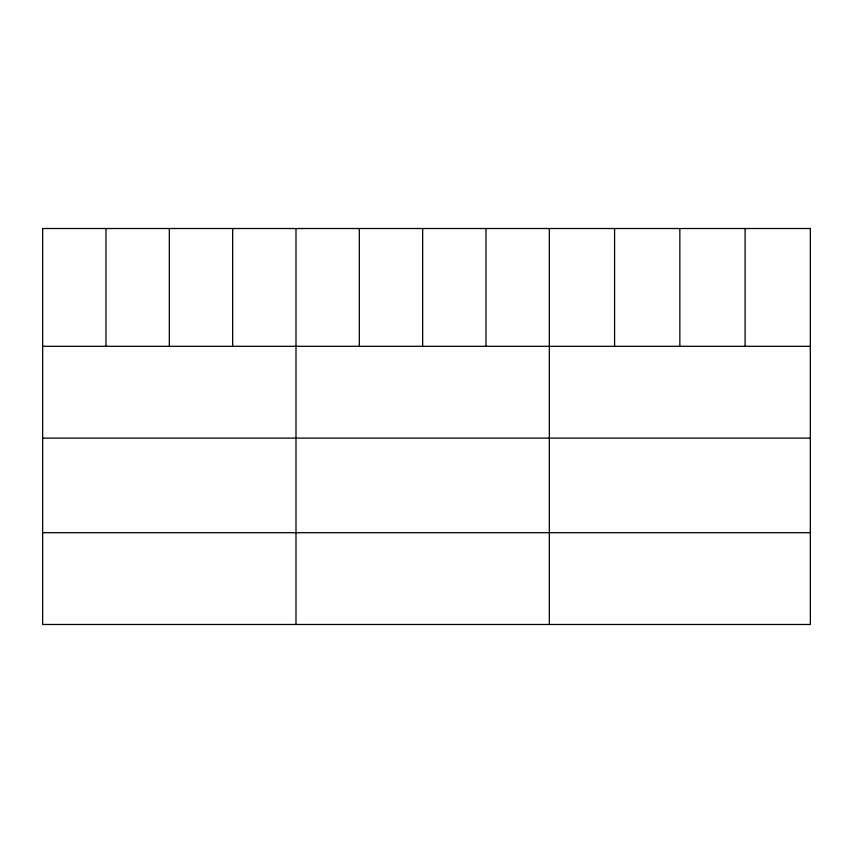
<?xml version="1.0" encoding="UTF-8"?>
<svg xmlns="http://www.w3.org/2000/svg" width="853" height="853" viewBox="0 0 853 853"><rect width="100%" height="100%" fill="white"/><g stroke="black" fill="none" stroke-linecap="round" stroke-linejoin="round"><path stroke-width="1.28" d="M42.65 346.307L810.35 346.307M42.65 438.101L810.35 438.101M42.65 532.688L810.35 532.688M745.095 228.519L745.095 346.307M679.841 228.519L679.841 346.307M614.586 228.519L614.586 346.307M549.332 228.519L549.332 624.481M485.997 228.519L485.997 346.307M422.661 228.519L422.661 346.307M359.326 228.519L359.326 346.307M295.991 228.519L295.991 624.481M232.656 228.519L232.656 346.307M169.321 228.519L169.321 346.307M105.985 228.519L105.985 346.307M810.35 228.519L42.65 228.519L42.65 624.481L810.35 624.481L810.35 228.519"/></g></svg>
